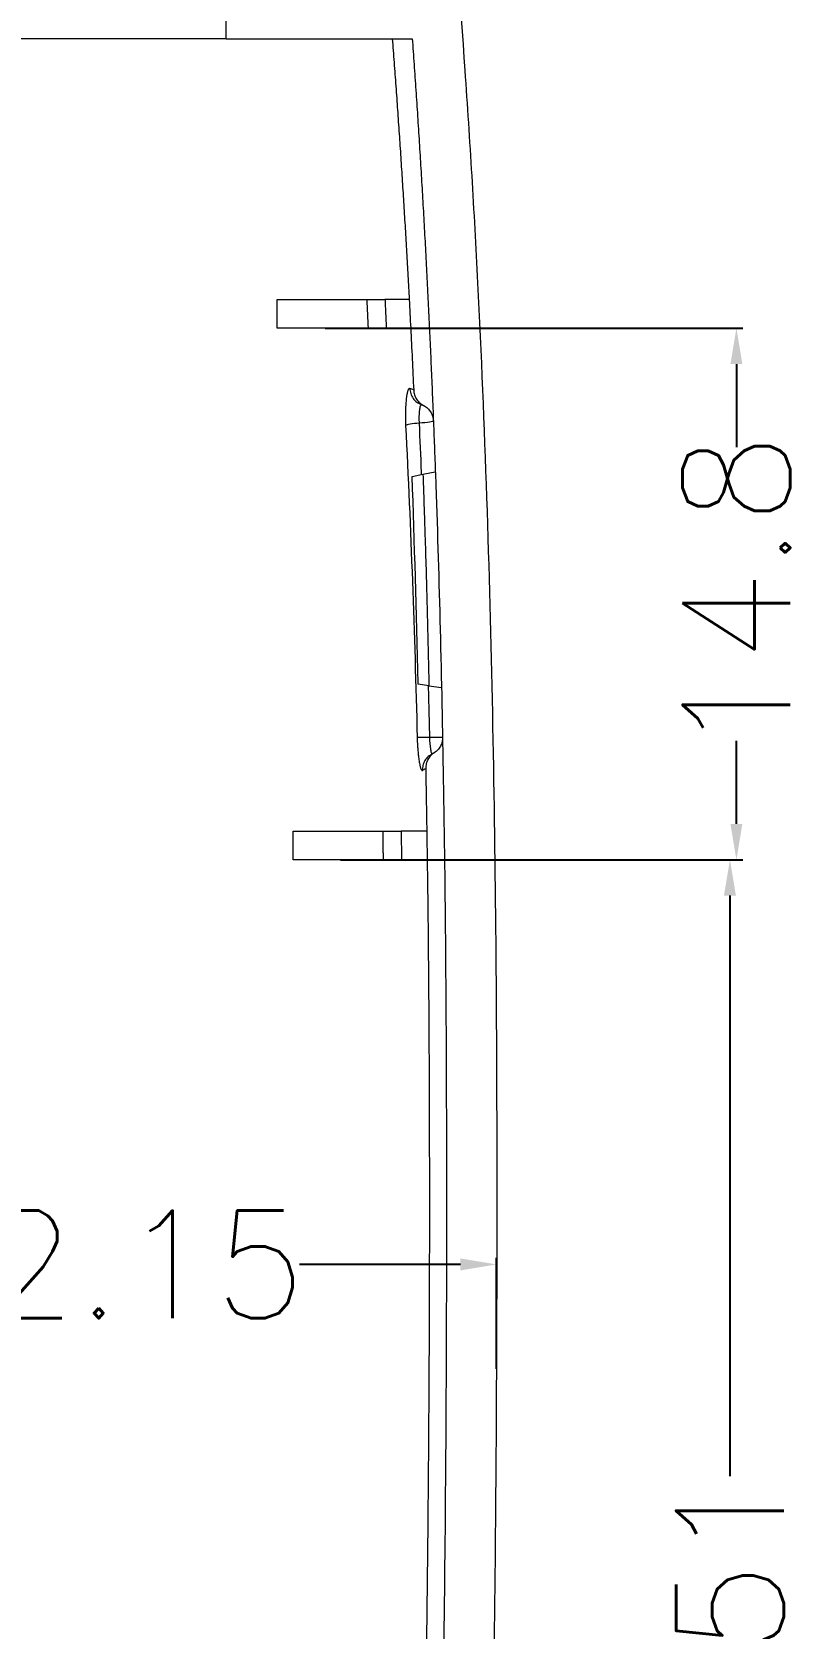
# Model space of a CAD drawing. Header units: inches. Extents: x 1631 to 3663, y 1126 to 1454.
# Drawn here: x 2414.32 to 2435.91, y 1332.11 to 1376.55 of the extents above; entities that cross this region are included whole.
import ezdxf

# ---------------------------------------------------------------- set-up
doc = ezdxf.new("R2010")
doc.units = ezdxf.units.IN
doc.header["$LTSCALE"] = 15
doc.styles.get("Standard").update_dxf_attribs({"font": 'txt', "bigfont": 'gbcbig.shx'})
doc.dimstyles.new('3', dxfattribs={"dimtxt": 3, "dimasz": 1, "dimexe": 0.18, "dimexo": 0.0625, "dimgap": 0.09, "dimtad": 0, "dimdsep": 46, "dimtxsty": 'Standard', "dimcen": 1, "dimclrd": 3, "dimclre": 3, "dimadec": 0, "dimazin": 2, "dimtfac": 1, "dimtofl": 0, "dimtmove": 0, "dimatfit": 3, "dimfxl": 1, "dimtolj": 1, "dimtzin": 0, "dimarcsym": 0})

# ---------------------------------------------------------------- blocks, each defined once
blk = doc.blocks.new('*D275')
at = {"color": 3, "lineweight": -2}
for p, q in [((2405.107, 1285.167), (2405.107, 1342.416)), ((2406.107, 1342.236), (2410.593, 1342.236)), ((2426.26, 1342.236), (2421.773, 1342.236)), ((2427.26, 1339.332), (2427.26, 1342.416))]:
    blk.add_line(p, q, dxfattribs=at)
at = {"color": 3}
for points in [[(2406.107, 1342.402), (2406.107, 1342.069), (2405.107, 1342.236)], [(2426.26, 1342.402), (2426.26, 1342.069), (2427.26, 1342.236)]]:
    blk.add_solid(points, dxfattribs=at)
at = {"layer": 'Defpoints', "color": 0}
for p in [(2427.26, 1342.236), (2427.26, 1339.27), (2405.107, 1285.104)]:
    blk.add_point(p, dxfattribs=at)
at = {"color": 0, "insert": (2416.183, 1342.236), "char_height": 3, "attachment_point": 5}
blk.add_mtext('\\A1;22.15', dxfattribs=at)
blk = doc.blocks.new('*D277')
at = {"color": 3, "lineweight": -2}
for p, q in [((2422.922, 1353.504), (2433.945, 1353.504)), ((2433.765, 1352.504), (2433.765, 1336.34)), ((2433.765, 1308.996), (2433.765, 1325.16)), ((2422.678, 1307.996), (2433.945, 1307.996))]:
    blk.add_line(p, q, dxfattribs=at)
at = {"color": 3}
for points in [[(2433.598, 1352.504), (2433.931, 1352.504), (2433.765, 1353.504)], [(2433.598, 1308.996), (2433.931, 1308.996), (2433.765, 1307.996)]]:
    blk.add_solid(points, dxfattribs=at)
at = {"layer": 'Defpoints', "color": 0}
for p in [(2422.859, 1353.504), (2433.765, 1353.504), (2422.615, 1307.996)]:
    blk.add_point(p, dxfattribs=at)
at = {"color": 0, "insert": (2433.765, 1330.75), "char_height": 3, "attachment_point": 5, "rotation": 90}
blk.add_mtext('\\A1;45.51', dxfattribs=at)
blk = doc.blocks.new('*D278')
at = {"color": 3, "lineweight": -2}
for p, q in [((2422.489, 1368.304), (2434.125, 1368.304)), ((2433.945, 1367.304), (2433.945, 1364.994)), ((2433.945, 1354.504), (2433.945, 1356.814)), ((2422.984, 1353.504), (2434.125, 1353.504))]:
    blk.add_line(p, q, dxfattribs=at)
at = {"color": 3}
for points in [[(2433.778, 1367.304), (2434.111, 1367.304), (2433.945, 1368.304)], [(2433.778, 1354.504), (2434.111, 1354.504), (2433.945, 1353.504)]]:
    blk.add_solid(points, dxfattribs=at)
at = {"layer": 'Defpoints', "color": 0}
for p in [(2422.426, 1368.304), (2433.945, 1368.304), (2422.922, 1353.504)]:
    blk.add_point(p, dxfattribs=at)
at = {"color": 0, "insert": (2433.945, 1360.904), "char_height": 3, "attachment_point": 5, "rotation": 90}
blk.add_mtext('\\A1;14.8', dxfattribs=at)

msp = doc.modelspace()

# ---------------------------------------------------------------- linework, layer by layer
at = {"color": 7, "linetype": 'Continuous', "lineweight": 15}
for p, q in [((2419.737, 1376.364), (2424.916, 1376.364)), ((2421.155, 1369.104), (2423.658, 1369.104)), ((2423.658, 1369.104), (2424.155, 1369.104)), ((2424.831, 1369.104), (2424.155, 1369.104)), ((2423.697, 1368.304), (2421.155, 1368.304)), ((2424.194, 1368.304), (2423.697, 1368.304)), ((2424.194, 1368.304), (2424.873, 1368.304)), ((2425.105, 1366.212), (2425.174, 1366.175)), ((2424.913, 1364.18), (2425.213, 1364.238)), ((2425.213, 1364.238), (2425.559, 1364.304)), ((2425.381, 1358.351), (2425.079, 1358.391)), ((2425.381, 1358.351), (2425.732, 1358.304)), ((2425.477, 1356.454), (2425.413, 1356.411)), ((2425.477, 1356.454), (2425.467, 1356.459)), ((2421.604, 1353.504), (2421.604, 1354.304)), ((2421.604, 1354.304), (2424.104, 1354.304)), ((2424.104, 1354.304), (2424.604, 1354.304)), ((2424.604, 1354.304), (2424.615, 1353.504)), ((2425.321, 1354.304), (2424.604, 1354.304)), ((2424.115, 1353.504), (2421.604, 1353.504)), ((2424.615, 1353.504), (2424.115, 1353.504)), ((2424.615, 1353.504), (2425.333, 1353.504))]:
    msp.add_line(p, q, dxfattribs=at)
for points, knots in [([(2425.384, 1386.583), (2425.582, 1384.819), (2425.765, 1383.013), (2426.098, 1379.311), (2426.248, 1377.417), (2426.449, 1374.515), (2426.513, 1373.539), (2426.631, 1371.565), (2426.685, 1370.567), (2426.836, 1367.579), (2426.918, 1365.585), (2427.122, 1359.596), (2427.198, 1355.595), (2427.256, 1349.587), (2427.266, 1347.582), (2427.272, 1343.574), (2427.27, 1341.575), (2427.244, 1335.589), (2427.203, 1331.61), (2427.072, 1323.658), (2426.982, 1319.683), (2426.636, 1307.766), (2426.304, 1299.832), (2425.857, 1291.918)], [0, 0, 0, 0, 0.0625, 0.0625, 0.125, 0.125, 0.15625, 0.15625, 0.1875, 0.1875, 0.25, 0.25, 0.375, 0.375, 0.4375, 0.4375, 0.5, 0.5, 0.625, 0.625, 0.75, 0.75, 1, 1, 1, 1]), ([(2419.737, 1376.364), (2419.737, 1376.498), (2419.737, 1376.765), (2419.737, 1377.032), (2419.737, 1377.164)], [0, 0, 0, 0, 0.500578, 1, 1, 1, 1]), ([(2419.737, 1376.364), (2419.661, 1376.364), (2419.509, 1376.364), (2419.27, 1376.364), (2419.023, 1376.364), (2418.767, 1376.364), (2418.503, 1376.364), (2418.23, 1376.364), (2417.949, 1376.364), (2417.659, 1376.364), (2417.361, 1376.364), (2416.631, 1376.364), (2415.389, 1376.364), (2413.517, 1376.364), (2411.504, 1376.364), (2409.406, 1376.364), (2407.262, 1376.364), (2405.107, 1376.364), (2402.953, 1376.364), (2400.809, 1376.364), (2398.71, 1376.364), (2396.698, 1376.364), (2394.825, 1376.364), (2393.51, 1376.364), (2392.652, 1376.364), (2392.169, 1376.364), (2391.709, 1376.364), (2391.274, 1376.364), (2390.86, 1376.364), (2390.605, 1376.364), (2390.477, 1376.364)], [0, 0, 0, 0, 0.012344, 0.024658, 0.036948, 0.049223, 0.061491, 0.073758, 0.086034, 0.098326, 0.110642, 0.122989, 0.186507, 0.25004, 0.313559, 0.377092, 0.43854, 0.500003, 0.561451, 0.622914, 0.686432, 0.749965, 0.813484, 0.877017, 0.897572, 0.918056, 0.938505, 0.958954, 0.979441, 1, 1, 1, 1]), ([(2424.36, 1376.364), (2424.377, 1376.144), (2424.41, 1375.705), (2424.459, 1375.044), (2424.506, 1374.382), (2424.551, 1373.721), (2424.596, 1373.059), (2424.638, 1372.399), (2424.68, 1371.738), (2424.72, 1371.079), (2424.758, 1370.42), (2424.795, 1369.762), (2424.819, 1369.323), (2424.831, 1369.104)], [0, 0, 0, 0, 0.092491, 0.18469, 0.276589, 0.368176, 0.459444, 0.550382, 0.640981, 0.731236, 0.821153, 0.910739, 1, 1, 1, 1]), ([(2424.916, 1376.364), (2424.933, 1376.127), (2424.967, 1375.652), (2425.016, 1374.933), (2425.064, 1374.211), (2425.111, 1373.483), (2425.156, 1372.751), (2425.199, 1372.015), (2425.241, 1371.275), (2425.282, 1370.53), (2425.321, 1369.782), (2425.359, 1369.03), (2425.395, 1368.274), (2425.43, 1367.515), (2425.463, 1366.751), (2425.495, 1365.984), (2425.526, 1365.214), (2425.555, 1364.44), (2425.62, 1362.592), (2425.708, 1359.597), (2425.795, 1355.269), (2425.851, 1350.519), (2425.873, 1345.36), (2425.867, 1339.973), (2425.83, 1334.522), (2425.764, 1329.071), (2425.667, 1323.634), (2425.548, 1318.553), (2425.411, 1313.822), (2425.264, 1309.431), (2425.095, 1305.044), (2424.905, 1300.672), (2424.696, 1296.324), (2424.537, 1293.435), (2424.458, 1291.996)], [0, 0, 0, 0, 0.0087087, 0.0174446, 0.0262069, 0.0349947, 0.0438069, 0.0526424, 0.0615009, 0.0703834, 0.0792911, 0.0882254, 0.0971873, 0.1061779, 0.1151981, 0.1242489, 0.1333311, 0.1424453, 0.1515923, 0.1985266, 0.2478583, 0.3038326, 0.3657287, 0.4299501, 0.4945535, 0.5592832, 0.6238738, 0.6881102, 0.7402502, 0.792466, 0.8446559, 0.8967145, 0.9485333, 1, 1, 1, 1]), ([(2424.155, 1369.104), (2424.162, 1368.971), (2424.175, 1368.705), (2424.188, 1368.438), (2424.194, 1368.304)], [0, 0, 0, 0, 0.500203, 1, 1, 1, 1]), ([(2424.873, 1368.304), (2424.887, 1368.019), (2424.916, 1367.446), (2424.942, 1366.871), (2424.956, 1366.583)], [0, 0, 0, 0, 0.4986379, 1, 1, 1, 1]), ([(2424.847, 1366.63), (2424.843, 1366.631), (2424.833, 1366.632), (2424.82, 1366.62), (2424.807, 1366.601), (2424.796, 1366.574), (2424.785, 1366.541), (2424.776, 1366.505), (2424.768, 1366.465), (2424.76, 1366.423), (2424.754, 1366.381), (2424.742, 1366.285), (2424.73, 1366.137), (2424.724, 1365.938), (2424.725, 1365.765), (2424.729, 1365.655), (2424.732, 1365.599)], [0, 0, 0, 0, 0.063181, 0.123432, 0.180769, 0.235197, 0.286724, 0.335346, 0.381054, 0.423842, 0.463706, 0.500632, 0.674765, 0.792763, 0.896397, 1, 1, 1, 1]), ([(2424.956, 1366.583), (2424.958, 1366.56), (2424.961, 1366.515), (2424.978, 1366.45), (2425.003, 1366.387), (2425.047, 1366.309), (2425.119, 1366.22), (2425.196, 1366.173), (2425.235, 1366.149)], [0, 0, 0, 0, 0.126128, 0.250148, 0.374256, 0.500645, 0.750441, 1, 1, 1, 1]), ([(2425.16, 1366.17), (2425.16, 1366.17), (2425.164, 1366.179), (2425.169, 1366.177), (2425.174, 1366.175)], [0, 0, 0, 0, 0.008892, 1, 1, 1, 1]), ([(2425.174, 1366.175), (2425.185, 1366.171), (2425.207, 1366.163), (2425.226, 1366.154), (2425.235, 1366.149)], [0, 0, 0, 0, 0.498305, 1, 1, 1, 1]), ([(2425.235, 1366.149), (2425.254, 1366.138), (2425.293, 1366.117), (2425.344, 1366.075), (2425.39, 1366.027), (2425.441, 1365.956), (2425.491, 1365.856), (2425.501, 1365.768), (2425.506, 1365.724)], [0, 0, 0, 0, 0.125916, 0.249733, 0.373687, 0.500014, 0.75011, 1, 1, 1, 1]), ([(2425.115, 1365.66), (2425.024, 1365.653), (2424.931, 1365.644), (2424.792, 1365.621), (2424.747, 1365.609), (2424.732, 1365.599)], [0, 0, 0, 0, 0.5, 0.5, 1, 1, 1, 1]), ([(2425.506, 1365.724), (2425.506, 1365.713), (2425.467, 1365.7), (2425.326, 1365.677), (2425.225, 1365.667), (2425.115, 1365.66)], [0, 0, 0, 0, 0.5, 0.5, 1, 1, 1, 1]), ([(2425.213, 1364.238), (2425.221, 1364.005), (2425.237, 1363.557), (2425.258, 1362.912), (2425.292, 1361.871), (2425.335, 1360.357), (2425.365, 1359.039), (2425.381, 1358.351)], [0, 0, 0, 0, 0.118988, 0.228724, 0.329143, 0.649819, 1, 1, 1, 1]), ([(2425.404, 1356.912), (2425.319, 1356.911), (2425.233, 1356.909), (2425.106, 1356.907), (2425.066, 1356.907), (2425.053, 1356.908)], [0, 0, 0, 0, 0.5, 0.5, 1, 1, 1, 1]), ([(2425.053, 1356.908), (2425.054, 1356.874), (2425.056, 1356.806), (2425.061, 1356.716), (2425.067, 1356.627), (2425.072, 1356.544), (2425.08, 1356.463), (2425.088, 1356.39), (2425.097, 1356.32), (2425.111, 1356.23), (2425.125, 1356.15), (2425.14, 1356.089), (2425.151, 1356.051), (2425.162, 1356.025), (2425.174, 1356.004), (2425.186, 1355.991), (2425.194, 1355.992), (2425.198, 1355.993)], [0, 0, 0, 0, 0.068241, 0.136362, 0.185411, 0.25558, 0.313026, 0.364918, 0.429094, 0.492995, 0.620325, 0.675774, 0.728587, 0.804644, 0.852194, 0.926076, 1, 1, 1, 1]), ([(2425.404, 1356.912), (2425.424, 1356.913), (2425.477, 1356.913), (2425.568, 1356.914), (2425.679, 1356.915), (2425.72, 1356.915), (2425.743, 1356.915)], [0, 0, 0, 0, 0.122697, 0.33055, 0.623172, 1, 1, 1, 1]), ([(2425.76, 1356.914), (2425.76, 1356.892), (2425.759, 1356.85), (2425.748, 1356.786), (2425.729, 1356.725), (2425.692, 1356.648), (2425.631, 1356.558), (2425.561, 1356.507), (2425.527, 1356.482)], [0, 0, 0, 0, 0.126137, 0.250207, 0.37432, 0.500582, 0.750294, 1, 1, 1, 1]), ([(2425.527, 1356.482), (2425.509, 1356.469), (2425.473, 1356.445), (2425.426, 1356.4), (2425.385, 1356.35), (2425.339, 1356.277), (2425.298, 1356.176), (2425.294, 1356.089), (2425.291, 1356.046)], [0, 0, 0, 0, 0.126538, 0.250852, 0.375044, 0.501225, 0.750038, 1, 1, 1, 1]), ([(2425.527, 1356.482), (2425.52, 1356.477), (2425.505, 1356.468), (2425.487, 1356.459), (2425.477, 1356.454)], [0, 0, 0, 0, 0.499498, 1, 1, 1, 1]), ([(2424.115, 1353.504), (2424.114, 1353.543), (2424.113, 1353.619), (2424.108, 1353.772), (2424.11, 1353.943), (2424.108, 1354.134), (2424.105, 1354.248), (2424.104, 1354.304)], [0, 0, 0, 0, 0.143491, 0.287006, 0.57284, 0.786636, 1, 1, 1, 1]), ([(2425.321, 1354.304), (2425.323, 1354.24), (2425.327, 1354.109), (2425.327, 1353.91), (2425.327, 1353.708), (2425.331, 1353.572), (2425.333, 1353.504)], [0, 0, 0, 0, 0.242405, 0.49131, 0.744805, 1, 1, 1, 1]), ([(2425.333, 1353.504), (2425.337, 1353.162), (2425.347, 1352.469), (2425.358, 1351.421), (2425.368, 1350.352), (2425.376, 1349.263), (2425.383, 1348.154), (2425.388, 1347.025), (2425.391, 1345.875), (2425.393, 1344.705), (2425.393, 1343.515), (2425.392, 1342.305), (2425.389, 1341.074), (2425.38, 1338.821), (2425.358, 1335.544), (2425.309, 1331.247), (2425.242, 1326.933), (2425.181, 1324.052), (2425.151, 1322.611)], [0, 0, 0, 0, 0.03305, 0.066765, 0.101148, 0.136203, 0.171932, 0.208338, 0.245421, 0.283181, 0.321618, 0.36073, 0.400515, 0.440971, 0.579506, 0.719115, 0.859405, 1, 1, 1, 1])]:
    msp.add_open_spline(points, degree=3, knots=knots, dxfattribs=at)
for points in [[(2421.155, 1368.304), (2421.155, 1368.438), (2421.155, 1368.705), (2421.155, 1368.971), (2421.155, 1369.104)], [(2423.697, 1368.304), (2423.684, 1368.571), (2423.671, 1368.838), (2423.658, 1369.104)], [(2424.831, 1369.104), (2424.845, 1368.838), (2424.859, 1368.572), (2424.873, 1368.304)], [(2424.956, 1366.583), (2424.924, 1366.599), (2424.887, 1366.615), (2424.847, 1366.63)], [(2424.732, 1365.599), (2424.876, 1362.715), (2424.982, 1359.811), (2425.053, 1356.908)], [(2425.079, 1358.42), (2425.034, 1360.423), (2424.979, 1362.343), (2424.913, 1364.18)], [(2425.079, 1358.391), (2425.079, 1358.401), (2425.079, 1358.411), (2425.079, 1358.42)], [(2425.43, 1356.593), (2425.417, 1356.677), (2425.407, 1356.795), (2425.404, 1356.912)], [(2425.198, 1355.993), (2425.234, 1356.01), (2425.265, 1356.029), (2425.291, 1356.046)], [(2425.291, 1356.046), (2425.301, 1355.468), (2425.311, 1354.887), (2425.321, 1354.304)]]:
    msp.add_open_spline(points, degree=3, dxfattribs=at)
at = {"color": 8, "linetype": 'Continuous', "lineweight": 15}
for points, knots in [([(2424.847, 1366.63), (2424.853, 1366.581), (2424.864, 1366.482), (2424.936, 1366.348), (2425.02, 1366.254), (2425.085, 1366.222), (2425.105, 1366.212)], [0, 0, 0, 0, 0.281772, 0.576691, 0.871613, 1, 1, 1, 1]), ([(2425.115, 1365.66), (2425.114, 1365.688), (2425.112, 1365.755), (2425.112, 1365.85), (2425.116, 1365.947), (2425.123, 1366.027), (2425.134, 1366.096), (2425.146, 1366.146), (2425.155, 1366.162), (2425.16, 1366.17)], [0, 0, 0, 0, 0.119643, 0.282868, 0.405605, 0.567096, 0.699058, 0.85275, 1, 1, 1, 1]), ([(2425.177, 1364.231), (2425.177, 1364.25), (2425.158, 1364.727), (2425.136, 1365.203), (2425.115, 1365.66)], [0, 0, 0, 0, 0.040524, 1, 1, 1, 1]), ([(2425.404, 1356.912), (2425.397, 1357.241), (2425.386, 1357.721), (2425.374, 1358.201), (2425.37, 1358.353)], [0, 0, 0, 0, 0.6842, 1, 1, 1, 1]), ([(2425.467, 1356.459), (2425.467, 1356.459), (2425.462, 1356.461), (2425.454, 1356.484), (2425.441, 1356.528), (2425.434, 1356.572), (2425.43, 1356.593)], [0, 0, 0, 0, 0.034599, 0.355213, 0.699648, 1, 1, 1, 1]), ([(2425.413, 1356.411), (2425.396, 1356.4), (2425.337, 1356.364), (2425.265, 1356.268), (2425.206, 1356.135), (2425.201, 1356.04), (2425.198, 1355.993)], [0, 0, 0, 0, 0.125242, 0.420847, 0.716453, 1, 1, 1, 1])]:
    msp.add_open_spline(points, degree=3, knots=knots, dxfattribs=at)

# ---------------------------------------------------------------- dimensions: what is measured, and where the dimension line sits
for base, p1, p2, picture, middle in [((2433.945, 1368.304), (2422.922, 1353.504), (2422.426, 1368.304), '*D278', (2433.945, 1360.904)), ((2433.765, 1353.504), (2422.615, 1307.996), (2422.859, 1353.504), '*D277', (2433.765, 1330.75))]:
    dim = msp.add_linear_dim(base=base, p1=p1, p2=p2, angle=90, dimstyle='3')
    dim.commit()
    dim.dimension.update_dxf_attribs({"geometry": picture, "text_midpoint": middle})
dim = msp.add_linear_dim(base=(2427.26, 1342.236), p1=(2405.107, 1285.104), p2=(2427.26, 1339.27), dimstyle='3')
dim.commit()
dim.dimension.update_dxf_attribs({"geometry": '*D275', "text_midpoint": (2416.183, 1342.236)})

doc.saveas('drawing.dxf')
